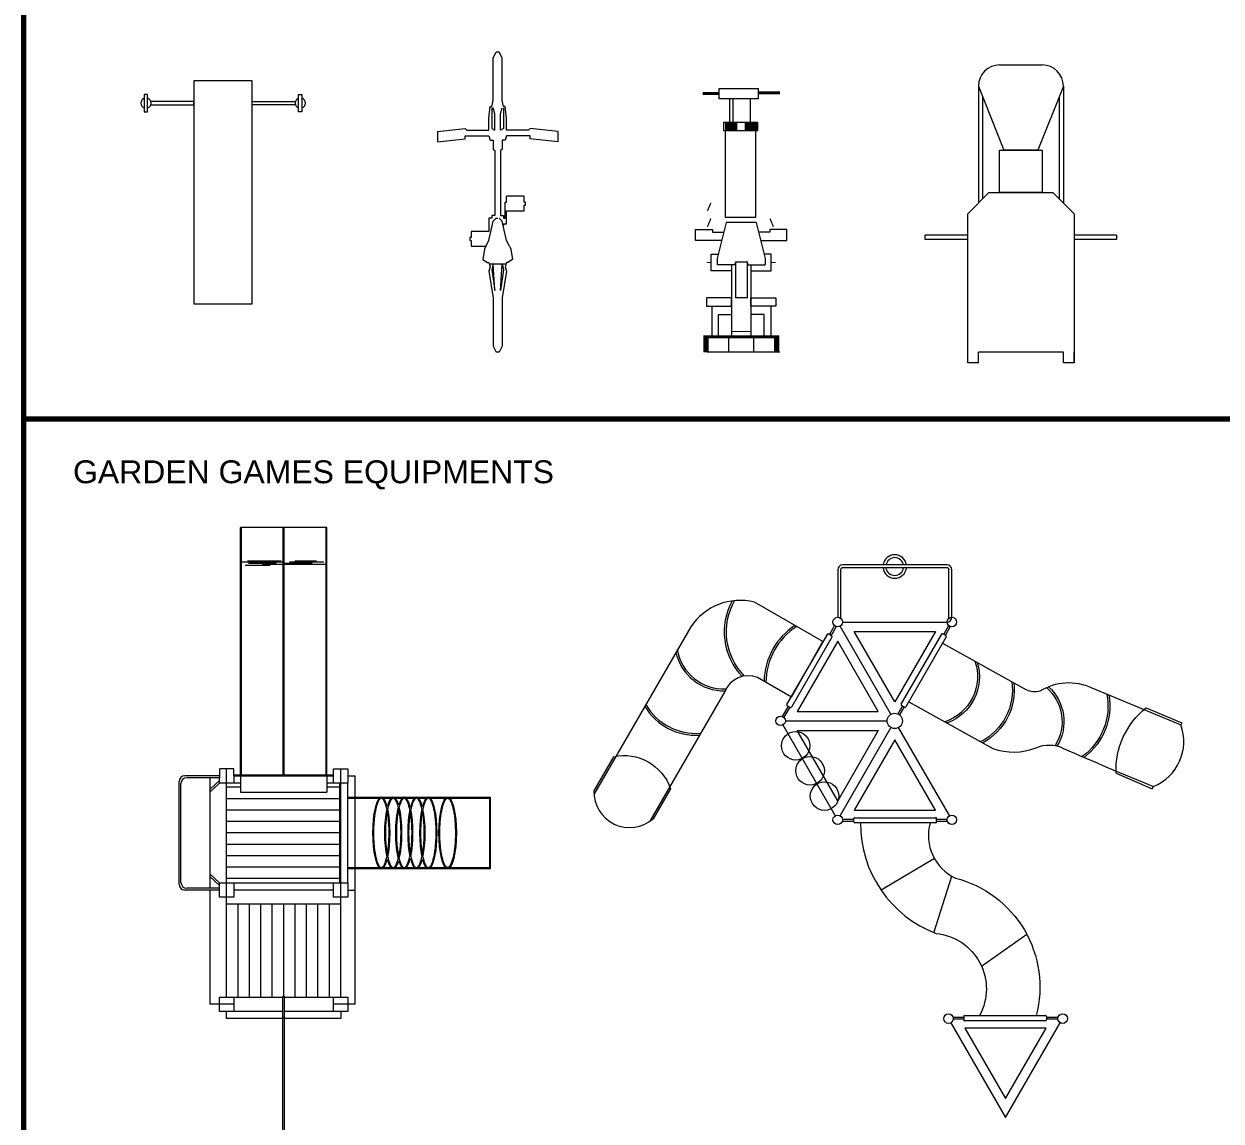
# Model space of a CAD drawing. Header units: inches. Extents: x -77 to 8245, y -546 to 3651.
# Drawn here: x 672 to 1195, y 2174 to 2654 of the extents above; entities that cross this region are included whole.
import ezdxf

# ---------------------------------------------------------------- set-up
doc = ezdxf.new("R2010")
doc.units = ezdxf.units.IN
doc.header["$MEASUREMENT"] = 0
doc.layers.add('I_FUR', color=7, linetype='Continuous', lineweight=9)
doc.styles.add('ARIAL', font='arial.ttf')

# ---------------------------------------------------------------- blocks, each defined once
blk = doc.blocks.new('Gym 1')
for points in [[(0, -97.5), (25.5, -97.5), (25.5, 0), (0, 0)], [(-21.75, -13.5), (-20.25, -13.5), (-20.25, -6), (-21.75, -6)], [(47.25, -13.5), (45.75, -13.5), (45.75, -6), (47.25, -6)]]:
    blk.add_lwpolyline(points, close=True)
for points in [[(-18.88, -10.5), (0, -10.5), (0, -9), (-18.88, -9)], [(44.38, -10.5), (25.5, -10.5), (25.5, -9), (44.38, -9)]]:
    blk.add_lwpolyline(points)
for centre, start, end in [((-21, -9.75), 109.4712, 250.5288), ((-21, -9.75), 289.4712, 70.5288), ((46.5, -9.75), 109.4712, 250.5288), ((46.5, -9.75), 289.4712, 70.5288)]:
    blk.add_arc(centre, 2.25, start, end)
blk = doc.blocks.new('Gym 2')
for p, q in [((-1.93, -2.57), (-0.64, 0)), ((0.64, 0), (-0.64, 0)), ((1.93, -2.57), (0.64, 0)), ((-1.93, -21.23), (-1.93, -2.57)), ((1.93, -21.23), (1.93, -2.57)), ((-3.86, -28.94), (-3.22, -23.8)), ((-3.22, -23.8), (-2.57, -23.8)), ((-2.57, -23.8), (-1.93, -21.23)), ((-2.57, -24.44), (-2.57, -33.45)), ((-1.29, -27.01), (-1.93, -24.44)), ((1.29, -27.01), (1.93, -24.44)), ((2.57, -23.8), (1.93, -21.23)), ((3.22, -23.8), (2.57, -23.8)), ((2.57, -24.44), (2.57, -33.45)), ((3.86, -28.94), (3.22, -23.8)), ((-3.86, -34.09), (-3.86, -28.94)), ((-1.29, -34.09), (-1.29, -27.01)), ((1.29, -34.09), (1.29, -27.01)), ((3.86, -34.09), (3.86, -28.94)), ((-26.37, -34.73), (-14.15, -33.45)), ((-26.37, -34.73), (-26.37, -39.23)), ((-14.15, -33.45), (-13.51, -34.09)), ((-13.51, -34.09), (-3.86, -34.09)), ((-2.57, -33.45), (-1.29, -34.09)), ((2.57, -33.45), (1.29, -34.09)), ((13.51, -34.09), (3.86, -34.09)), ((14.15, -33.45), (13.51, -34.09)), ((26.37, -34.73), (14.15, -33.45)), ((26.37, -34.73), (26.37, -39.23)), ((-26.37, -39.23), (-14.15, -37.95)), ((-14.15, -36.66), (-3.86, -36.66)), ((-14.15, -37.95), (-14.15, -36.66)), ((-3.86, -36.66), (-3.22, -38.59)), ((-3.22, -38.59), (-1.93, -38.59)), ((-1.93, -38.59), (-1.93, -42.45)), ((1.93, -38.59), (1.93, -42.45)), ((3.22, -38.59), (1.93, -38.59)), ((3.86, -36.66), (3.22, -38.59)), ((14.15, -36.66), (3.86, -36.66)), ((14.15, -37.95), (14.15, -36.66)), ((26.37, -39.23), (14.15, -37.95)), ((-1.93, -42.45), (-1.29, -43.09)), ((-1.29, -43.09), (-1.29, -71.39)), ((1.93, -42.45), (1.29, -43.09)), ((1.29, -43.09), (1.29, -71.39)), ((3.22, -72.68), (3.22, -65.61)), ((3.22, -65.61), (3.86, -65.61)), ((11.58, -63.03), (3.86, -63.03)), ((3.86, -65.61), (3.86, -63.03)), ((11.58, -65.61), (11.58, -63.03)), ((12.22, -65.61), (11.58, -65.61)), ((11.58, -69.46), (11.58, -66.89)), ((11.58, -66.89), (12.22, -66.89)), ((12.22, -66.89), (12.22, -65.61)), ((-2.57, -72.68), (-3.86, -72.68)), ((-3.86, -72.68), (-3.86, -78.47)), ((-1.29, -71.39), (-2.57, -71.39)), ((-2.57, -71.39), (-2.57, -72.68)), ((-1.93, -73.97), (-0.64, -72.68)), ((-0.64, -72.68), (0, -72.68)), ((1.93, -73.97), (0.64, -72.68)), ((1.29, -71.39), (2.57, -71.39)), ((2.57, -71.39), (2.57, -72.68)), ((2.57, -72.68), (3.22, -72.68)), ((3.86, -75.25), (3.86, -69.46)), ((3.86, -69.46), (11.58, -69.46)), ((-3.86, -78.47), (-11.58, -78.47)), ((-11.58, -78.47), (-11.58, -81.04)), ((-3.86, -82.33), (-2.57, -76.54)), ((-2.57, -76.54), (-1.93, -73.97)), ((2.57, -76.54), (1.93, -73.97)), ((3.86, -75.25), (2.57, -75.25)), ((2.57, -75.25), (2.57, -75.9)), ((3.86, -82.33), (2.57, -76.54)), ((-11.58, -81.04), (-12.22, -81.04)), ((-12.22, -81.04), (-12.22, -82.33)), ((-12.22, -82.33), (-11.58, -82.33)), ((-11.58, -82.33), (-11.58, -84.9)), ((-5.15, -84.9), (-3.86, -82.33)), ((5.15, -84.9), (3.86, -82.33)), ((-11.58, -84.9), (-5.15, -84.9)), ((-5.79, -86.19), (-6.43, -90.69)), ((-5.15, -84.9), (-5.79, -86.19)), ((5.15, -84.9), (5.79, -86.19)), ((5.79, -86.19), (6.43, -90.69)), ((-6.43, -90.69), (-4.5, -91.98)), ((-4.5, -91.98), (-3.86, -91.98)), ((-3.86, -91.98), (-3.22, -93.91)), ((-3.22, -93.91), (-3.86, -95.84)), ((-3.22, -92.62), (3.22, -92.62)), ((-1.93, -92.62), (-2.57, -95.19)), ((-1.29, -104.2), (-1.93, -92.62)), ((1.29, -104.2), (1.93, -92.62)), ((1.93, -92.62), (2.57, -95.19)), ((3.86, -91.98), (3.22, -93.91)), ((3.22, -93.91), (3.86, -95.84)), ((4.5, -91.98), (3.86, -91.98)), ((6.43, -90.69), (4.5, -91.98)), ((-3.86, -95.84), (-1.93, -107.41)), ((-2.57, -95.19), (-1.29, -104.2)), ((2.57, -95.19), (1.29, -104.2)), ((3.86, -95.84), (1.93, -107.41)), ((-1.93, -107.41), (-1.93, -108.06)), ((-1.93, -108.06), (-1.93, -128.64)), ((1.93, -107.41), (1.93, -108.06)), ((1.93, -108.06), (1.93, -128.64)), ((-1.93, -128.64), (-0.64, -131.21)), ((1.93, -128.64), (0.64, -131.21)), ((0.64, -131.21), (-0.64, -131.21))]:
    blk.add_line(p, q)
blk = doc.blocks.new('Gym 3')
for points in [[(-0.73, -18.56), (-5.14, -18.56), (-5.92, -18.56), (-5.92, -14.64), (-0.73, -14.64)], [(3.06, -18.56), (7.47, -18.56), (8.26, -18.56), (8.26, -14.64), (3.06, -14.64)]]:
    blk.add_hatch(color=256).paths.add_polyline_path(points)
for p, q in [((-4.04, -4.44), (-4.04, -14.64)), ((-2.41, -14.64), (-2.41, -4.44)), ((5.12, -4.44), (5.12, -14.64)), ((-0.73, -18.56), (-0.73, -14.64)), ((3.06, -18.56), (3.06, -14.64)), ((7.47, -18.56), (-5.87, -18.56)), ((-5.87, -18.56), (-5.87, -56.21)), ((7.47, -56.21), (7.47, -18.56)), ((-5.87, -56.21), (7.47, -56.21)), ((-18.78, -61.6), (-11.35, -61.6)), ((-18.78, -66.41), (-18.78, -61.6)), ((-11.35, -61.6), (-11.35, -62.77)), ((-11.35, -62.77), (-6.45, -62.77)), ((-5.4, -58.57), (-9.33, -74.25)), ((7.73, -58.57), (-5.4, -58.57)), ((7.73, -58.57), (11.66, -74.25)), ((13.68, -62.77), (8.78, -62.77)), ((21.11, -61.6), (13.68, -61.6)), ((13.68, -61.6), (13.68, -62.77)), ((21.11, -66.41), (21.11, -61.6)), ((-7.36, -66.41), (-18.78, -66.41)), ((9.7, -66.41), (21.11, -66.41)), ((-11.94, -79.74), (-11.94, -72.42)), ((-11.94, -72.42), (-8.87, -72.42)), ((14.27, -72.42), (11.2, -72.42)), ((14.27, -79.74), (14.27, -72.42)), ((-9.33, -74.25), (-9.33, -77.13)), ((-1.37, -77.13), (-9.33, -77.13)), ((-3.05, -77.13), (-3.05, -107.98)), ((3.7, -77.13), (11.66, -77.13)), ((5.38, -77.13), (5.38, -107.98)), ((11.66, -74.25), (11.66, -77.13)), ((-3.05, -79.74), (-11.94, -79.74)), ((5.38, -79.74), (14.27, -79.74)), ((-11.71, -95.17), (-11.71, -107.98)), ((-8.82, -107.98), (-8.82, -98.75)), ((-8.82, -98.75), (-3.05, -98.75)), ((11.15, -98.75), (5.38, -98.75)), ((11.15, -107.98), (11.15, -98.75)), ((14.04, -95.17), (14.04, -107.98)), ((-4.3, -115.28), (-4.3, -108.56)), ((6.64, -115.28), (6.64, -108.56)), ((18.04, -115.28), (-13.77, -115.28))]:
    blk.add_line(p, q)
for points in [[(8.52, -4.44), (-8.52, -4.44), (-8.52, 0), (8.52, 0)], [(8.26, -18.56), (-6.4, -18.56), (-6.4, -14.64), (8.26, -14.64)], [(3.7, -91.51), (-1.24, -91.51), (-1.24, -75.82), (3.7, -75.82)], [(-13.98, -95.17), (-3.05, -95.17), (-3.05, -91.51), (-13.98, -91.51)], [(16.31, -95.17), (5.38, -95.17), (5.38, -91.51), (16.31, -91.51)]]:
    blk.add_lwpolyline(points, close=True)
for points, const_width in [([(-8.52, -2.22), (-15.71, -2.22)], 1.28), ([(8.52, -1.87), (18.04, -1.87)], 1.28), ([(-11.94, -76.08), (-13.93, -76.08)], 0.532), ([(-1.24, -75.82), (-1.85, -77.13)], 0.425), ([(14.27, -76.08), (16.26, -76.08)], 0.532), ([(-14.79, -107.98), (-14.79, -115.28)], 1.28), ([(-13.77, -107.98), (-13.77, -115.28)], 1.28), ([(-13.77, -108.56), (1.17, -108.56)], 1.28), ([(5.38, -106.2), (-3.05, -106.2)], 0.425), ([(16.11, -108.56), (1.17, -108.56)], 1.28), ([(16.11, -107.98), (16.11, -115.28)], 1.28), ([(17.12, -107.98), (17.12, -115.28)], 1.28)]:
    blk.add_lwpolyline(points, dxfattribs=dict(const_width=const_width))
for points in [[(-5.87, -46.32, 0, 0, 0), (-10.61, -46.32, 0, 0, 0), (-13.62, -53.53, 0.532, 0.532, 0), (-12.11, -49.92, 0.532, 0.532, 0)], [(-5.87, -53.21, 0, 0, 0), (-10.61, -53.21, 0, 0, 0), (-13.62, -60.41, 0.532, 0.532, 0), (-12.11, -56.81, 0.532, 0.532, 0)], [(7.48, -53.22, 0, 0, 0), (12.21, -53.23, 0, 0, 0), (15.21, -60.44, 0.532, 0.532, 0), (13.71, -56.83, 0.532, 0.532, 0)]]:
    blk.add_lwpolyline(points, format="xyseb")
at = {"const_width": 0.425}
blk.add_lwpolyline([(-1.24, -75.82), (-1.24, -91.51), (3.7, -91.51), (3.7, -75.82), (4.32, -77.13), (3.7, -75.82)], close=True, dxfattribs=at)
blk = doc.blocks.new('Gym 4')
for p, q in [((-9.3, 55.81), (9.3, 55.81)), ((-18.6, 46.51), (-18.6, -4.65)), ((-18.6, 46.51), (-18.6, 46.51)), ((-18.6, 46.51), (-7.44, 18.6)), ((18.6, 46.51), (7.44, 18.6)), ((18.6, 46.51), (18.6, -4.65)), ((-16.74, 41.86), (-16.74, -2.79)), ((16.74, 41.86), (16.74, -2.79)), ((-9.3, 0), (-9.3, 18.6)), ((-9.3, 18.6), (9.3, 18.6)), ((9.3, 18.6), (9.3, 0)), ((-23.26, -9.3), (-13.95, 0)), ((-13.95, 0), (13.95, 0)), ((9.3, 0), (-9.3, 0)), ((13.95, 0), (23.26, -9.3)), ((-23.26, -74.42), (-23.26, -9.3)), ((23.26, -9.3), (23.26, -74.42)), ((-23.26, -18.59), (-41.86, -18.59)), ((-23.26, -20.45), (-41.86, -20.45)), ((41.86, -18.59), (23.26, -18.59)), ((41.86, -20.45), (23.26, -20.45)), ((-23.26, -74.42), (-23.26, -69.77)), ((18.6, -69.77), (-18.6, -69.77)), ((-18.6, -74.42), (-18.6, -69.77)), ((18.6, -74.42), (18.6, -69.77)), ((23.26, -74.42), (23.26, -69.77)), ((-18.6, -74.42), (-23.26, -74.42)), ((23.26, -74.42), (18.6, -74.42))]:
    blk.add_line(p, q)
for points in [[(7.44, 18.6), (-7.44, 18.6)], [(-41.86, -20.45), (-41.86, -18.59)], [(41.86, -18.59), (41.86, -20.45)]]:
    blk.add_lwpolyline(points)
for centre, start, end in [((-9.3, 46.51), 90, 180), ((9.3, 46.51), 360, 90)]:
    blk.add_arc(centre, 9.3, start, end)
blk = doc.blocks.new('Game 5')
for p, q in [((-19.34, 176.18), (-19.34, 284.34)), ((18.51, 284.34), (-19.34, 284.34)), ((-18.93, 176.18), (-18.93, 284.34)), ((-0.62, 176.18), (-0.62, 284.34)), ((-0.21, 176.18), (-0.21, 284.34)), ((18.1, 176.18), (18.1, 284.34)), ((18.51, 176.18), (18.51, 284.34)), ((-1.51, 269.2), (-18.73, 269.2)), ((-6.33, 267.74), (-17.23, 267.74)), ((-1.49, 269.71), (-16.3, 269.71)), ((-3.72, 268.6), (-15.8, 268.6)), ((-0.62, 269.2), (-13.32, 269.2)), ((-3.72, 268.6), (-9.73, 268.6)), ((-0.62, 268.17), (-9.73, 268.17)), ((11.99, 268.6), (-0.21, 268.6)), ((18.06, 268.17), (-0.21, 268.17)), ((12.28, 269.2), (2.13, 269.2)), ((17.09, 269.2), (2.41, 269.2)), ((13.95, 269.71), (4.49, 269.71)), ((-25.38, 79.04), (-25.38, 178.88)), ((24.54, 79.04), (24.54, 178.88)), ((-46.18, 128.34), (-46.18, 173.26)), ((-28.5, 175.76), (-43.68, 175.76)), ((-28.5, 174.93), (-42.85, 174.93)), ((-32.66, 174.93), (-32.66, 126.67)), ((-28.5, 173.79), (-32.66, 169.8)), ((-22.26, 176.18), (-19.34, 176.18)), ((-22.26, 175.76), (21.42, 175.76)), ((-19.34, 176.18), (-19.34, 168.69)), ((-18.93, 176.18), (-0.62, 176.18)), ((-0.21, 176.18), (18.1, 176.18)), ((16.21, 175.76), (16.22, 175.76)), ((18.51, 176.18), (18.51, 168.69)), ((18.51, 176.18), (21.42, 176.18)), ((21.22, 175.76), (21.42, 175.76)), ((27.66, 175.76), (30.78, 175.76)), ((30.78, 166.4), (30.78, 175.76)), ((-45.34, 129.17), (-45.34, 172.43)), ((-28.5, 172.64), (-32.66, 168.65)), ((-19.34, 170.77), (-25.38, 170.77)), ((-19.34, 172.64), (-22.26, 172.64)), ((-19.34, 168.69), (18.51, 168.69)), ((24.13, 172.64), (18.51, 172.64)), ((24.13, 170.77), (18.51, 170.77)), ((24.13, 128.96), (24.13, 172.64)), ((27.66, 128.96), (27.66, 172.64)), ((24.13, 165.78), (-25.38, 165.78)), ((27.66, 166.4), (90.06, 166.4)), ((27.66, 165.98), (41.39, 165.98)), ((30.78, 135.62), (30.78, 165.98)), ((43.14, 165.98), (46.59, 165.98)), ((48.35, 165.98), (51.4, 165.98)), ((53.16, 165.98), (56.75, 165.98)), ((58.5, 165.98), (61.96, 165.98)), ((63.72, 165.98), (70.38, 165.98)), ((72.14, 165.98), (89.65, 165.98)), ((89.65, 135.62), (89.65, 165.98)), ((90.06, 135.2), (90.06, 166.4)), ((24.13, 160.78), (-25.38, 160.78)), ((24.13, 155.79), (-25.38, 155.79)), ((24.13, 150.8), (-25.38, 150.8)), ((24.13, 145.81), (-25.38, 145.81)), ((24.13, 140.82), (-25.38, 140.82)), ((-28.5, 128.96), (-32.66, 132.95)), ((-28.5, 127.81), (-32.66, 131.8)), ((24.13, 135.82), (-25.38, 135.82)), ((27.66, 135.62), (41.39, 135.62)), ((27.66, 135.2), (90.06, 135.2)), ((30.78, 75.92), (30.78, 135.2)), ((43.14, 135.62), (46.59, 135.62)), ((48.35, 135.62), (51.4, 135.62)), ((53.16, 135.62), (56.75, 135.62)), ((58.5, 135.62), (61.96, 135.62)), ((63.72, 135.62), (70.38, 135.62)), ((71.26, 135.62), (71.26, 135.62)), ((72.14, 135.62), (89.65, 135.62)), ((-28.5, 125.84), (-43.68, 125.84)), ((-28.5, 126.67), (-42.85, 126.67)), ((-32.66, 125.84), (-32.66, 75.92)), ((24.13, 130.83), (-25.38, 130.83)), ((-22.26, 128.96), (24.13, 128.96)), ((21.42, 125.84), (-22.26, 125.84)), ((27.66, 125.84), (30.78, 125.84)), ((24.54, 119.6), (-25.38, 119.6)), ((-20.38, 79.04), (-20.38, 119.6)), ((-15.39, 79.04), (-15.39, 119.6)), ((-10.4, 79.04), (-10.4, 119.6)), ((-5.41, 79.04), (-5.41, 119.6)), ((-0.42, 79.5), (-0.42, 119.6)), ((4.58, 79.04), (4.58, 119.6)), ((9.57, 79.04), (9.57, 119.6)), ((14.56, 79.04), (14.56, 119.6)), ((19.55, 79.04), (19.55, 119.6)), ((-22.26, 79.04), (-0.83, 79.04)), ((-0.83, -79.04), (-0.83, 79.04)), ((0, -79.04), (0, 79.04)), ((0, 79.04), (21.42, 79.04)), ((-28.5, 75.92), (-32.66, 75.92)), ((-22.26, 75.92), (-28.5, 75.92)), ((30.78, 75.92), (21.42, 75.92)), ((-25.38, 69.68), (-25.38, 72.8)), ((-0.83, 69.68), (-25.38, 69.68)), ((-0.83, 72.8), (-22.26, 72.8)), ((21.42, 72.8), (0, 72.8)), ((24.54, 69.68), (0, 69.68)), ((24.54, 72.8), (24.54, 69.68))]:
    blk.add_line(p, q)
for points in [[(-22.26, 175.76), (-22.26, 178.88), (-28.5, 178.88), (-28.5, 174.72)], [(-22.26, 175.76), (-22.26, 172.64), (-28.5, 172.64), (-28.5, 174.72)]]:
    blk.add_lwpolyline(points)
for points in [[(27.66, 178.88), (27.66, 172.64), (21.42, 172.64), (21.42, 178.88)], [(-22.26, 128.96), (-22.26, 122.72), (-28.5, 122.72), (-28.5, 128.96)], [(27.66, 128.96), (27.66, 122.72), (21.42, 122.72), (21.42, 128.96)], [(-22.26, 79.04), (-22.26, 72.8), (-28.5, 72.8), (-28.5, 79.04)], [(27.66, 79.04), (27.66, 72.8), (21.42, 72.8), (21.42, 79.04)]]:
    blk.add_lwpolyline(points, close=True)
for centre, radius, start, end in [((-43.68, 173.26), 2.5, 90, 180), ((-42.85, 172.43), 2.5, 90, 180), ((-43.68, 128.34), 2.5, 180, 270), ((-42.85, 129.17), 2.5, 180, 270), ((16.24, 117.54), 0.0208, 180, 270), ((-0.42, 79.08), 0.418, 354.7155, 185.2845), ((-0.42, 69.72), 0.418, 354.7155, 185.2845)]:
    blk.add_arc(centre, radius, start, end)
for centre, start_param, end_param in [((42.26, 150.8), 5.535375, 10.172588), ((47.47, 150.8), 5.603172, 7.030995), ((52.28, 150.8), 5.509647, 6.963199), ((57.63, 150.8), 5.533779, 7.056723), ((62.84, 150.8), 2.392186, 7.032592), ((47.47, 150.8), 7.110012, 8.597948), ((42.26, 150.8), 10.251607, 11.739543), ((52.28, 150.8), 7.03782, 8.670147), ((47.47, 150.8), 3.896224, 5.528553), ((57.63, 150.8), 7.137737, 8.570225), ((52.28, 150.8), 10.279329, 11.711819), ((62.84, 150.8), 7.111726, 8.596234), ((57.63, 150.8), 3.970136, 5.454644), ((47.47, 150.8), 8.676968, 10.104792), ((52.28, 150.8), 8.744764, 10.198316), ((57.63, 150.8), 8.65124, 10.174184)]:
    blk.add_ellipse(centre, major_axis=(0, 15.6), ratio=0.245275, start_param=start_param, end_param=end_param)
blk.add_ellipse((71.26, 150.8), major_axis=(0, 15.6), ratio=0.245275)
for points, knots in [([(44.65, 161.36), (44.64, 161.44), (44.62, 161.51), (44.45, 162.23), (44.28, 162.83), (43.96, 163.74), (43.83, 164.08), (43.57, 164.64), (43.45, 164.87), (43.23, 165.22), (43.13, 165.37), (42.94, 165.6), (42.85, 165.7), (42.7, 165.82), (42.64, 165.86), (42.53, 165.92), (42.48, 165.94), (42.38, 165.97), (42.33, 165.98), (42.28, 165.98), (42.27, 165.98), (42.26, 165.98), (42.22, 165.98), (42.17, 165.98), (42.08, 165.95), (42.03, 165.93), (41.92, 165.88), (41.86, 165.84), (41.73, 165.74), (41.67, 165.68), (41.54, 165.54), (41.47, 165.46), (41.29, 165.22), (41.18, 165.05), (40.97, 164.66), (40.86, 164.44), (40.65, 163.94), (40.54, 163.67), (40.28, 162.9), (40.12, 162.37), (39.83, 161.19), (39.7, 160.56), (39.45, 159.2), (39.35, 158.48), (39.16, 156.98), (39.09, 156.2), (38.96, 154.59), (38.92, 153.76), (38.86, 152.1), (38.85, 151.25), (38.86, 149.57), (38.88, 148.73), (38.96, 147.08), (39.01, 146.26), (39.16, 144.68), (39.24, 143.92), (39.45, 142.45), (39.56, 141.76), (39.82, 140.45), (39.96, 139.85), (40.26, 138.74), (40.43, 138.24), (40.72, 137.47), (40.85, 137.17), (41.09, 136.7), (41.2, 136.52), (41.42, 136.19), (41.53, 136.06), (41.71, 135.88), (41.78, 135.82), (41.91, 135.73), (41.97, 135.69), (42.07, 135.65), (42.11, 135.64), (42.19, 135.62), (42.23, 135.62), (42.31, 135.62), (42.35, 135.62), (42.43, 135.64), (42.48, 135.66), (42.57, 135.7), (42.62, 135.73), (42.72, 135.8), (42.77, 135.84), (42.88, 135.94), (42.94, 136), (43.1, 136.18), (43.2, 136.32), (43.4, 136.64), (43.5, 136.82), (43.7, 137.22), (43.79, 137.44), (44.08, 138.16), (44.26, 138.7), (44.5, 139.6), (44.58, 139.91), (44.65, 140.24)], [5.464495, 5.464495, 5.464495, 5.464495, 5.483389, 5.483389, 5.662195, 5.662195, 5.793109, 5.793109, 5.901919, 5.901919, 5.992782, 5.992782, 6.083645, 6.083645, 6.146287, 6.146287, 6.208929, 6.208929, 6.271571, 6.271571, 6.283185, 6.283185, 6.283185, 6.346826, 6.346826, 6.410467, 6.410467, 6.474107, 6.474107, 6.537748, 6.537748, 6.601389, 6.601389, 6.701264, 6.701264, 6.80114, 6.80114, 6.901016, 6.901016, 7.064027, 7.064027, 7.227037, 7.227037, 7.390048, 7.390048, 7.553058, 7.553058, 7.716069, 7.716069, 7.879079, 7.879079, 8.04209, 8.04209, 8.2051, 8.2051, 8.368111, 8.368111, 8.531121, 8.531121, 8.694132, 8.694132, 8.857142, 8.857142, 8.978396, 8.978396, 9.07977, 9.07977, 9.181145, 9.181145, 9.249644, 9.249644, 9.318144, 9.318144, 9.37308, 9.37308, 9.428017, 9.428017, 9.482954, 9.482954, 9.537891, 9.537891, 9.592828, 9.592828, 9.647765, 9.647765, 9.702701, 9.702701, 9.794638, 9.794638, 9.886574, 9.886574, 9.978511, 9.978511, 10.157317, 10.157317, 10.24347, 10.24347, 10.24347, 10.24347]), ([(49.66, 162.16), (49.55, 162.59), (49.43, 162.99), (49.17, 163.74), (49.03, 164.08), (48.77, 164.64), (48.66, 164.87), (48.44, 165.22), (48.34, 165.37), (48.15, 165.6), (48.05, 165.7), (47.9, 165.82), (47.84, 165.86), (47.73, 165.92), (47.68, 165.94), (47.58, 165.97), (47.54, 165.98), (47.48, 165.98), (47.48, 165.98), (47.47, 165.98), (47.42, 165.98), (47.38, 165.98), (47.28, 165.95), (47.23, 165.93), (47.12, 165.88), (47.06, 165.84), (46.94, 165.74), (46.87, 165.68), (46.74, 165.54), (46.67, 165.46), (46.5, 165.22), (46.39, 165.05), (46.17, 164.66), (46.06, 164.44), (45.85, 163.94), (45.75, 163.67), (45.48, 162.9), (45.32, 162.37), (45.15, 161.64), (45.11, 161.51), (45.08, 161.36)], [5.538619, 5.538619, 5.538619, 5.538619, 5.662195, 5.662195, 5.793109, 5.793109, 5.901919, 5.901919, 5.992782, 5.992782, 6.083645, 6.083645, 6.146287, 6.146287, 6.208929, 6.208929, 6.271571, 6.271571, 6.283185, 6.283185, 6.283185, 6.346826, 6.346826, 6.410467, 6.410467, 6.474107, 6.474107, 6.537748, 6.537748, 6.601389, 6.601389, 6.701264, 6.701264, 6.80114, 6.80114, 6.901016, 6.901016, 7.064027, 7.064027, 7.101876, 7.101876, 7.101876, 7.101876]), ([(54.74, 161.04), (54.7, 161.22), (54.66, 161.4), (54.46, 162.23), (54.29, 162.83), (53.98, 163.74), (53.84, 164.08), (53.59, 164.64), (53.47, 164.87), (53.25, 165.22), (53.15, 165.37), (52.96, 165.6), (52.86, 165.7), (52.71, 165.82), (52.65, 165.86), (52.54, 165.92), (52.49, 165.94), (52.39, 165.97), (52.35, 165.98), (52.3, 165.98), (52.29, 165.98), (52.28, 165.98), (52.23, 165.98), (52.19, 165.98), (52.09, 165.95), (52.04, 165.93), (51.93, 165.88), (51.87, 165.84), (51.75, 165.74), (51.69, 165.68), (51.55, 165.54), (51.49, 165.46), (51.31, 165.22), (51.2, 165.05), (50.98, 164.66), (50.87, 164.44), (50.66, 163.94), (50.56, 163.67), (50.33, 163.01), (50.21, 162.6), (50.09, 162.16)], [5.436149, 5.436149, 5.436149, 5.436149, 5.483389, 5.483389, 5.662195, 5.662195, 5.793109, 5.793109, 5.901919, 5.901919, 5.992782, 5.992782, 6.083645, 6.083645, 6.146287, 6.146287, 6.208929, 6.208929, 6.271571, 6.271571, 6.283185, 6.283185, 6.283185, 6.346826, 6.346826, 6.410467, 6.410467, 6.474107, 6.474107, 6.537748, 6.537748, 6.601389, 6.601389, 6.701264, 6.701264, 6.80114, 6.80114, 6.901016, 6.901016, 7.02775, 7.02775, 7.02775, 7.02775]), ([(60.02, 161.34), (60, 161.42), (59.98, 161.5), (59.81, 162.23), (59.64, 162.83), (59.33, 163.74), (59.19, 164.08), (58.93, 164.64), (58.81, 164.87), (58.6, 165.22), (58.5, 165.37), (58.3, 165.6), (58.21, 165.7), (58.06, 165.82), (58, 165.86), (57.89, 165.92), (57.84, 165.94), (57.74, 165.97), (57.7, 165.98), (57.64, 165.98), (57.64, 165.98), (57.63, 165.98), (57.58, 165.98), (57.54, 165.98), (57.44, 165.95), (57.39, 165.93), (57.28, 165.88), (57.22, 165.84), (57.1, 165.74), (57.03, 165.68), (56.9, 165.54), (56.83, 165.46), (56.66, 165.22), (56.55, 165.05), (56.33, 164.66), (56.22, 164.44), (56.01, 163.94), (55.9, 163.67), (55.64, 162.9), (55.48, 162.37), (55.28, 161.54), (55.22, 161.3), (55.17, 161.04)], [5.462741, 5.462741, 5.462741, 5.462741, 5.483389, 5.483389, 5.662195, 5.662195, 5.793109, 5.793109, 5.901919, 5.901919, 5.992782, 5.992782, 6.083645, 6.083645, 6.146287, 6.146287, 6.208929, 6.208929, 6.271571, 6.271571, 6.283185, 6.283185, 6.283185, 6.346826, 6.346826, 6.410467, 6.410467, 6.474107, 6.474107, 6.537748, 6.537748, 6.601389, 6.601389, 6.701264, 6.701264, 6.80114, 6.80114, 6.901016, 6.901016, 7.064027, 7.064027, 7.130222, 7.130222, 7.130222, 7.130222]), ([(60.45, 140.26), (60.52, 139.92), (60.6, 139.6), (60.84, 138.74), (61, 138.24), (61.3, 137.47), (61.43, 137.17), (61.67, 136.7), (61.78, 136.52), (62, 136.19), (62.11, 136.06), (62.28, 135.88), (62.35, 135.82), (62.48, 135.73), (62.54, 135.69), (62.64, 135.65), (62.69, 135.64), (62.77, 135.62), (62.81, 135.62), (62.89, 135.62), (62.92, 135.62), (63.01, 135.64), (63.05, 135.66), (63.14, 135.7), (63.19, 135.73), (63.29, 135.8), (63.35, 135.84), (63.46, 135.94), (63.52, 136), (63.67, 136.18), (63.77, 136.32), (63.97, 136.64), (64.07, 136.82), (64.27, 137.22), (64.37, 137.44), (64.65, 138.16), (64.83, 138.7), (65.16, 139.92), (65.32, 140.59), (65.59, 142.05), (65.72, 142.82), (65.92, 144.46), (66.01, 145.31), (66.15, 147.08), (66.19, 147.98), (66.25, 149.81), (66.26, 150.74), (66.23, 152.59), (66.2, 153.5), (66.09, 155.3), (66.02, 156.18), (65.84, 157.87), (65.73, 158.68), (65.48, 160.2), (65.34, 160.92), (65.02, 162.23), (64.85, 162.83), (64.54, 163.74), (64.4, 164.08), (64.15, 164.64), (64.03, 164.87), (63.81, 165.22), (63.71, 165.37), (63.52, 165.6), (63.42, 165.7), (63.27, 165.82), (63.21, 165.86), (63.1, 165.92), (63.05, 165.94), (62.95, 165.97), (62.91, 165.98), (62.86, 165.98), (62.85, 165.98), (62.84, 165.98), (62.79, 165.98), (62.75, 165.98), (62.65, 165.95), (62.6, 165.93), (62.49, 165.88), (62.43, 165.84), (62.31, 165.74), (62.25, 165.68), (62.11, 165.54), (62.04, 165.46), (61.87, 165.22), (61.76, 165.05), (61.54, 164.66), (61.43, 164.44), (61.22, 163.94), (61.12, 163.67), (60.85, 162.9), (60.7, 162.37), (60.52, 161.64), (60.48, 161.49), (60.45, 161.34)], [2.321147, 2.321147, 2.321147, 2.321147, 2.410947, 2.410947, 2.573957, 2.573957, 2.69521, 2.69521, 2.796585, 2.796585, 2.89796, 2.89796, 2.966459, 2.966459, 3.034958, 3.034958, 3.089895, 3.089895, 3.144832, 3.144832, 3.199769, 3.199769, 3.254706, 3.254706, 3.309643, 3.309643, 3.364579, 3.364579, 3.419516, 3.419516, 3.511453, 3.511453, 3.603389, 3.603389, 3.695326, 3.695326, 3.874132, 3.874132, 4.052938, 4.052938, 4.231745, 4.231745, 4.410551, 4.410551, 4.589357, 4.589357, 4.768164, 4.768164, 4.94697, 4.94697, 5.125776, 5.125776, 5.304582, 5.304582, 5.483389, 5.483389, 5.662195, 5.662195, 5.793109, 5.793109, 5.901919, 5.901919, 5.992782, 5.992782, 6.083645, 6.083645, 6.146287, 6.146287, 6.208929, 6.208929, 6.271571, 6.271571, 6.283185, 6.283185, 6.283185, 6.346826, 6.346826, 6.410467, 6.410467, 6.474107, 6.474107, 6.537748, 6.537748, 6.601389, 6.601389, 6.701264, 6.701264, 6.80114, 6.80114, 6.901016, 6.901016, 7.064027, 7.064027, 7.10363, 7.10363, 7.10363, 7.10363]), ([(71.26, 165.98), (71.22, 165.98), (71.17, 165.98), (71.07, 165.95), (71.02, 165.93), (70.91, 165.88), (70.85, 165.84), (70.73, 165.74), (70.67, 165.68), (70.53, 165.54), (70.47, 165.46), (70.29, 165.22), (70.18, 165.05), (69.96, 164.66), (69.85, 164.44), (69.64, 163.94), (69.54, 163.67), (69.27, 162.9), (69.12, 162.37), (68.83, 161.19), (68.69, 160.56), (68.45, 159.2), (68.34, 158.48), (68.16, 156.98), (68.08, 156.2), (67.96, 154.59), (67.91, 153.76), (67.86, 152.1), (67.85, 151.25), (67.86, 149.57), (67.88, 148.73), (67.96, 147.08), (68.01, 146.26), (68.15, 144.68), (68.24, 143.92), (68.44, 142.45), (68.56, 141.76), (68.82, 140.45), (68.96, 139.85), (69.26, 138.74), (69.42, 138.24), (69.72, 137.47), (69.85, 137.17), (70.09, 136.7), (70.2, 136.52), (70.42, 136.19), (70.53, 136.06), (70.7, 135.88), (70.77, 135.82), (70.9, 135.73), (70.96, 135.69), (71.07, 135.65), (71.11, 135.64), (71.19, 135.62), (71.23, 135.62), (71.31, 135.62), (71.35, 135.62), (71.43, 135.64), (71.47, 135.66), (71.56, 135.7), (71.61, 135.73), (71.72, 135.8), (71.77, 135.84), (71.88, 135.94), (71.94, 136), (72.09, 136.18), (72.19, 136.32), (72.39, 136.64), (72.49, 136.82), (72.69, 137.22), (72.79, 137.44), (73.07, 138.16), (73.25, 138.7), (73.58, 139.92), (73.74, 140.59), (74.01, 142.05), (74.14, 142.82), (74.35, 144.46), (74.43, 145.31), (74.57, 147.08), (74.61, 147.98), (74.67, 149.81), (74.68, 150.74), (74.65, 152.59), (74.62, 153.5), (74.51, 155.3), (74.44, 156.18), (74.26, 157.87), (74.15, 158.68), (73.9, 160.2), (73.76, 160.92), (73.44, 162.23), (73.27, 162.83), (72.96, 163.74), (72.82, 164.08), (72.57, 164.64), (72.45, 164.87), (72.23, 165.22), (72.13, 165.37), (71.94, 165.6), (71.84, 165.7), (71.69, 165.82), (71.63, 165.86), (71.52, 165.92), (71.47, 165.94), (71.38, 165.97), (71.33, 165.98), (71.28, 165.98), (71.27, 165.98), (71.26, 165.98)], [0, 0, 0, 0, 0.063641, 0.063641, 0.127281, 0.127281, 0.190922, 0.190922, 0.254563, 0.254563, 0.318203, 0.318203, 0.418079, 0.418079, 0.517955, 0.517955, 0.617831, 0.617831, 0.780842, 0.780842, 0.943852, 0.943852, 1.106863, 1.106863, 1.269873, 1.269873, 1.432884, 1.432884, 1.595894, 1.595894, 1.758905, 1.758905, 1.921915, 1.921915, 2.084926, 2.084926, 2.247936, 2.247936, 2.410947, 2.410947, 2.573957, 2.573957, 2.69521, 2.69521, 2.796585, 2.796585, 2.89796, 2.89796, 2.966459, 2.966459, 3.034958, 3.034958, 3.089895, 3.089895, 3.144832, 3.144832, 3.199769, 3.199769, 3.254706, 3.254706, 3.309643, 3.309643, 3.364579, 3.364579, 3.419516, 3.419516, 3.511453, 3.511453, 3.603389, 3.603389, 3.695326, 3.695326, 3.874132, 3.874132, 4.052938, 4.052938, 4.231745, 4.231745, 4.410551, 4.410551, 4.589357, 4.589357, 4.768164, 4.768164, 4.94697, 4.94697, 5.125776, 5.125776, 5.304582, 5.304582, 5.483389, 5.483389, 5.662195, 5.662195, 5.793109, 5.793109, 5.901919, 5.901919, 5.992782, 5.992782, 6.083645, 6.083645, 6.146287, 6.146287, 6.208929, 6.208929, 6.271571, 6.271571, 6.283185, 6.283185, 6.283185, 6.283185]), ([(44.87, 160.35), (44.84, 160.2), (44.81, 160.04), (44.66, 159.2), (44.55, 158.48), (44.37, 156.98), (44.29, 156.2), (44.17, 154.59), (44.12, 153.76), (44.07, 152.1), (44.05, 151.25), (44.06, 149.57), (44.09, 148.73), (44.16, 147.08), (44.22, 146.26), (44.36, 144.68), (44.45, 143.92), (44.64, 142.51), (44.75, 141.86), (44.87, 141.25)], [7.188793, 7.188793, 7.188793, 7.188793, 7.227037, 7.227037, 7.390048, 7.390048, 7.553058, 7.553058, 7.716069, 7.716069, 7.879079, 7.879079, 8.04209, 8.04209, 8.2051, 8.2051, 8.368111, 8.368111, 8.519174, 8.519174, 8.519174, 8.519174]), ([(44.87, 141.25), (44.87, 141.27), (44.88, 141.3), (45.02, 142.05), (45.14, 142.82), (45.35, 144.46), (45.44, 145.31), (45.57, 147.08), (45.62, 147.98), (45.67, 149.81), (45.68, 150.74), (45.66, 152.59), (45.62, 153.5), (45.52, 155.3), (45.45, 156.18), (45.26, 157.87), (45.15, 158.68), (44.98, 159.75), (44.92, 160.05), (44.87, 160.35)], [10.330382, 10.330382, 10.330382, 10.330382, 10.336124, 10.336124, 10.51493, 10.51493, 10.693736, 10.693736, 10.872543, 10.872543, 11.051349, 11.051349, 11.230155, 11.230155, 11.408961, 11.408961, 11.587768, 11.587768, 11.660764, 11.660764, 11.660764, 11.660764]), ([(49.87, 161.29), (49.77, 160.84), (49.68, 160.37), (49.47, 159.2), (49.36, 158.48), (49.18, 156.98), (49.1, 156.2), (48.98, 154.59), (48.93, 153.76), (48.88, 152.1), (48.87, 151.25), (48.88, 149.57), (48.9, 148.73), (48.98, 147.08), (49.03, 146.26), (49.17, 144.68), (49.26, 143.92), (49.46, 142.45), (49.58, 141.76), (49.76, 140.83), (49.82, 140.57), (49.87, 140.31)], [7.108621, 7.108621, 7.108621, 7.108621, 7.227037, 7.227037, 7.390048, 7.390048, 7.553058, 7.553058, 7.716069, 7.716069, 7.879079, 7.879079, 8.04209, 8.04209, 8.2051, 8.2051, 8.368111, 8.368111, 8.531121, 8.531121, 8.599339, 8.599339, 8.599339, 8.599339]), ([(49.87, 140.31), (49.95, 140.63), (50.02, 140.97), (50.22, 142.05), (50.34, 142.82), (50.55, 144.46), (50.64, 145.31), (50.77, 147.08), (50.82, 147.98), (50.88, 149.81), (50.89, 150.74), (50.86, 152.59), (50.83, 153.5), (50.72, 155.3), (50.65, 156.18), (50.47, 157.87), (50.36, 158.68), (50.12, 160.09), (50, 160.71), (49.87, 161.29)], [3.967031, 3.967031, 3.967031, 3.967031, 4.052938, 4.052938, 4.231745, 4.231745, 4.410551, 4.410551, 4.589357, 4.589357, 4.768164, 4.768164, 4.94697, 4.94697, 5.125776, 5.125776, 5.304582, 5.304582, 5.45775, 5.45775, 5.45775, 5.45775]), ([(54.95, 159.97), (54.95, 159.94), (54.94, 159.91), (54.82, 159.2), (54.71, 158.48), (54.53, 156.98), (54.45, 156.2), (54.33, 154.59), (54.28, 153.76), (54.22, 152.1), (54.21, 151.25), (54.22, 149.57), (54.24, 148.73), (54.32, 147.08), (54.38, 146.26), (54.52, 144.68), (54.61, 143.92), (54.78, 142.65), (54.86, 142.13), (54.95, 141.63)], [7.219987, 7.219987, 7.219987, 7.219987, 7.227037, 7.227037, 7.390048, 7.390048, 7.553058, 7.553058, 7.716069, 7.716069, 7.879079, 7.879079, 8.04209, 8.04209, 8.2051, 8.2051, 8.368111, 8.368111, 8.487977, 8.487977, 8.487977, 8.487977]), ([(54.95, 141.63), (55.07, 142.27), (55.17, 142.94), (55.36, 144.46), (55.45, 145.31), (55.59, 147.08), (55.63, 147.98), (55.69, 149.81), (55.7, 150.74), (55.67, 152.59), (55.64, 153.5), (55.53, 155.3), (55.46, 156.18), (55.28, 157.87), (55.17, 158.68), (55.02, 159.62), (54.98, 159.79), (54.95, 159.97)], [10.361579, 10.361579, 10.361579, 10.361579, 10.51493, 10.51493, 10.693736, 10.693736, 10.872543, 10.872543, 11.051349, 11.051349, 11.230155, 11.230155, 11.408961, 11.408961, 11.587768, 11.587768, 11.62957, 11.62957, 11.62957, 11.62957]), ([(60.23, 160.33), (60.21, 160.18), (60.18, 160.03), (60.03, 159.2), (59.92, 158.48), (59.74, 156.98), (59.66, 156.2), (59.54, 154.59), (59.49, 153.76), (59.44, 152.1), (59.43, 151.25), (59.44, 149.57), (59.46, 148.73), (59.54, 147.08), (59.59, 146.26), (59.73, 144.68), (59.82, 143.92), (60.01, 142.52), (60.12, 141.88), (60.23, 141.27)], [7.190715, 7.190715, 7.190715, 7.190715, 7.227037, 7.227037, 7.390048, 7.390048, 7.553058, 7.553058, 7.716069, 7.716069, 7.879079, 7.879079, 8.04209, 8.04209, 8.2051, 8.2051, 8.368111, 8.368111, 8.517253, 8.517253, 8.517253, 8.517253]), ([(60.23, 141.27), (60.24, 141.29), (60.24, 141.3), (60.38, 142.05), (60.5, 142.82), (60.71, 144.46), (60.8, 145.31), (60.93, 147.08), (60.98, 147.98), (61.04, 149.81), (61.04, 150.74), (61.02, 152.59), (60.99, 153.5), (60.88, 155.3), (60.81, 156.18), (60.63, 157.87), (60.52, 158.68), (60.34, 159.74), (60.29, 160.04), (60.23, 160.33)], [4.049118, 4.049118, 4.049118, 4.049118, 4.052938, 4.052938, 4.231745, 4.231745, 4.410551, 4.410551, 4.589357, 4.589357, 4.768164, 4.768164, 4.94697, 4.94697, 5.125776, 5.125776, 5.304582, 5.304582, 5.375657, 5.375657, 5.375657, 5.375657]), ([(45.08, 140.24), (45.16, 139.91), (45.23, 139.59), (45.47, 138.74), (45.63, 138.24), (45.93, 137.47), (46.06, 137.17), (46.3, 136.7), (46.41, 136.52), (46.63, 136.19), (46.74, 136.06), (46.91, 135.88), (46.98, 135.82), (47.11, 135.73), (47.17, 135.69), (47.27, 135.65), (47.32, 135.64), (47.4, 135.62), (47.44, 135.62), (47.51, 135.62), (47.55, 135.62), (47.64, 135.64), (47.68, 135.66), (47.77, 135.7), (47.82, 135.73), (47.92, 135.8), (47.98, 135.84), (48.09, 135.94), (48.14, 136), (48.3, 136.18), (48.4, 136.32), (48.6, 136.64), (48.7, 136.82), (48.9, 137.22), (49, 137.44), (49.28, 138.16), (49.46, 138.7), (49.64, 139.35), (49.65, 139.39), (49.66, 139.44)], [8.606087, 8.606087, 8.606087, 8.606087, 8.694132, 8.694132, 8.857142, 8.857142, 8.978396, 8.978396, 9.07977, 9.07977, 9.181145, 9.181145, 9.249644, 9.249644, 9.318144, 9.318144, 9.37308, 9.37308, 9.428017, 9.428017, 9.482954, 9.482954, 9.537891, 9.537891, 9.592828, 9.592828, 9.647765, 9.647765, 9.702701, 9.702701, 9.794638, 9.794638, 9.886574, 9.886574, 9.978511, 9.978511, 10.157317, 10.157317, 10.169342, 10.169342, 10.169342, 10.169342]), ([(50.09, 139.44), (50.1, 139.39), (50.11, 139.34), (50.28, 138.74), (50.44, 138.24), (50.74, 137.47), (50.87, 137.17), (51.11, 136.7), (51.22, 136.52), (51.44, 136.19), (51.55, 136.06), (51.72, 135.88), (51.79, 135.82), (51.92, 135.73), (51.98, 135.69), (52.08, 135.65), (52.13, 135.64), (52.21, 135.62), (52.25, 135.62), (52.33, 135.62), (52.37, 135.62), (52.45, 135.64), (52.49, 135.66), (52.58, 135.7), (52.63, 135.73), (52.73, 135.8), (52.79, 135.84), (52.9, 135.94), (52.96, 136), (53.11, 136.18), (53.21, 136.32), (53.41, 136.64), (53.51, 136.82), (53.71, 137.22), (53.81, 137.44), (54.09, 138.16), (54.27, 138.7), (54.54, 139.7), (54.65, 140.12), (54.74, 140.56)], [8.680214, 8.680214, 8.680214, 8.680214, 8.694132, 8.694132, 8.857142, 8.857142, 8.978396, 8.978396, 9.07977, 9.07977, 9.181145, 9.181145, 9.249644, 9.249644, 9.318144, 9.318144, 9.37308, 9.37308, 9.428017, 9.428017, 9.482954, 9.482954, 9.537891, 9.537891, 9.592828, 9.592828, 9.647765, 9.647765, 9.702701, 9.702701, 9.794638, 9.794638, 9.886574, 9.886574, 9.978511, 9.978511, 10.157317, 10.157317, 10.271815, 10.271815, 10.271815, 10.271815]), ([(55.17, 140.56), (55.26, 140.11), (55.37, 139.69), (55.63, 138.74), (55.79, 138.24), (56.08, 137.47), (56.21, 137.17), (56.46, 136.7), (56.57, 136.52), (56.79, 136.19), (56.9, 136.06), (57.07, 135.88), (57.14, 135.82), (57.27, 135.73), (57.33, 135.69), (57.43, 135.65), (57.47, 135.64), (57.56, 135.62), (57.59, 135.62), (57.67, 135.62), (57.71, 135.62), (57.79, 135.64), (57.84, 135.66), (57.93, 135.7), (57.98, 135.73), (58.08, 135.8), (58.14, 135.84), (58.25, 135.94), (58.3, 136), (58.46, 136.18), (58.56, 136.32), (58.76, 136.64), (58.86, 136.82), (59.06, 137.22), (59.16, 137.44), (59.44, 138.16), (59.62, 138.7), (59.87, 139.61), (59.94, 139.93), (60.02, 140.26)], [8.577741, 8.577741, 8.577741, 8.577741, 8.694132, 8.694132, 8.857142, 8.857142, 8.978396, 8.978396, 9.07977, 9.07977, 9.181145, 9.181145, 9.249644, 9.249644, 9.318144, 9.318144, 9.37308, 9.37308, 9.428017, 9.428017, 9.482954, 9.482954, 9.537891, 9.537891, 9.592828, 9.592828, 9.647765, 9.647765, 9.702701, 9.702701, 9.794638, 9.794638, 9.886574, 9.886574, 9.978511, 9.978511, 10.157317, 10.157317, 10.245225, 10.245225, 10.245225, 10.245225])]:
    blk.add_open_spline(points, degree=3, knots=knots)
blk = doc.blocks.new('Game 6')
for p, q in [((22.88, 68.19), (-22.88, 68.19)), ((-24.96, 66.11), (-24.96, 45.31)), ((-23.71, 66.11), (-23.71, 44.9)), ((22.88, 66.94), (-22.88, 66.94)), ((23.71, 44.9), (23.71, 66.11)), ((24.96, 45.31), (24.96, 66.11)), ((-22.88, 43.23), (22.88, 43.23)), ((-47.14, 7.22), (-29.48, 37.82)), ((-27.48, 36.66), (-45.14, 6.07)), ((-27.63, 37.23), (-28.91, 37.97)), ((2.84, 7.33), (20.51, 37.92)), ((22.5, 36.77), (4.84, 6.18)), ((22.35, 37.34), (21.07, 38.08)), ((-45.13, 10.38), (-31.49, 34.66)), ((-45.71, 5.92), (-46.99, 6.66)), ((4.27, 6.03), (3, 6.76)), ((109.95, 5.74), (125.46, -0.84)), ((125.46, -0.84), (125.06, -1.72)), ((-98.12, -29.64), (-105.71, -42.8)), ((-17.85, -44.2), (-17.85, -42.72)), ((-17.43, -42.31), (17.89, -42.31)), ((17.89, -44.61), (-17.43, -44.61)), ((18.31, -44.2), (18.31, -42.72)), ((17.33, -60.16), (-6.01, -73.95)), ((17.12, -92.6), (25, -67.9)), ((37.91, -107.17), (57.68, -93.24)), ((30.14, -129.22), (30.14, -130.69)), ((30.56, -128.8), (65.88, -128.8)), ((66.3, -129.22), (66.3, -130.69)), ((65.88, -131.11), (30.56, -131.11))]:
    blk.add_line(p, q)
for points in [[(-31.49, 34.66), (-61.39, 51.92, 0.316658), (-89.25, 41.11), (-131.54, -32.13)], [(-71.06, 52.46, 0.32861), (-66.78, 19.41)], [(-70.04, 52.58, 0.340196), (-65.8, 19.6, 0.317296)], [(-43.68, 41.7, 0.248406), (-57.16, 17.32, 0.241488)], [(-42.87, 41.23, 0.256542), (-56.33, 16.85, 0.241488)], [(20.92, 34.03), (57.25, 13.76, 0.162177), (63.58, 13.08, -0.258962), (86.19, 14.44), (125.06, -1.72)], [(-95.75, 30.12, 0.358011), (-74.23, 13.13)], [(-95.11, 31.19, 0.377081), (-73.77, 13.97)], [(34.97, 26.19, -0.423175), (21.86, -0.35, -0.423175)], [(36.04, 25.59, -0.400098), (22.84, -0.9, -0.400098)], [(-45.13, 10.38), (-59.99, 18.96, 0.413324), (-74.36, 12.82), (-107.08, -43.85)], [(51.17, 17.21, -0.319046), (37.67, -9.06, -0.319046)], [(52.08, 16.65, -0.306701), (38.49, -9.57, -0.306701)], [(66.36, 14.59, -0.371759), (70.07, -10.79, -0.371759)], [(67.2, 14.96, -0.362103), (70.93, -10.98, -0.362103)], [(92.74, 11.72, -0.290879), (81.93, -15.59, -0.290879)], [(93.65, 11.34, -0.280933), (82.81, -15.97, -0.280933)], [(-109.35, 6.3, 0.276838), (-85.37, -6.24)], [(-108.87, 7.13, 0.284962), (-85.1, -5.39)], [(6.11, 8.38), (42.91, -12.02, 0.184141), (61.77, -11.77, -0.224529), (73.72, -12.02, 0.007428), (113.16, -28.63)], [(96.79, -22.92, -0.239287), (109.95, 5.74, -0.445629)], [(113.16, -28.63, 0.40603), (125.06, -1.72, -4.139258)], [(-122.99, -15.67, -0.384433), (-98.12, -29.64)], [(-131.57, -30.53, 0.65421), (-105.71, -42.8)], [(-15.06, -44.61, 0.310895), (18.07, -92.98, -0.538862), (37.08, -128.8)], [(15.41, -44.62, 0.364252), (26.52, -68.7, -0.415178), (61.85, -128.8)]]:
    blk.add_lwpolyline(points, format="xyb")
for points in [[(-22.88, 43.23), (22.88, 43.23)], [(-26.3, 41.75), (-28.59, 37.78)], [(-25.52, 41.43), (-27.87, 37.37)], [(-1.68, 2.91), (-23.92, 41.43)], [(-1.68, 2.91), (-23.92, 41.43)], [(23.56, 41.64), (21.4, 37.89)], [(24.28, 41.22), (22.12, 37.47)], [(-46.67, 6.47), (-49.26, 1.97)], [(-45.94, 6.05), (-48.52, 1.59)], [(3.32, 6.58), (1.32, 3.12)], [(4.04, 6.16), (2.04, 2.7)], [(-47.84, 0), (-3.36, 0)], [(-47.84, 0), (-3.36, 0)], [(-26, -41.43), (-48.88, -1.8)], [(-1.68, -2.91), (-23.92, -41.43)], [(-1.68, -2.91), (-23.92, -41.43)], [(23.92, -41.43), (1.68, -2.91)], [(-122.99, -15.67), (-131.57, -30.53)], [(96.79, -22.92), (112.61, -29.66), (113.16, -28.63)], [(-17.85, -43.93), (-23, -43.93)], [(-17.85, -43.09), (-22.88, -43.09)], [(22.88, -43.09), (18.31, -43.09)], [(23, -43.93), (18.31, -43.93)], [(25.45, -129.49), (30.14, -129.49)], [(25.57, -130.32), (30.14, -130.32)], [(66.3, -129.49), (71.45, -129.49)], [(66.3, -130.32), (71.34, -130.32)], [(24.53, -131.98), (48.45, -173.41)], [(48.45, -173.41), (72.37, -131.98)]]:
    blk.add_lwpolyline(points)
for points in [[(-17.75, 39.07), (17.75, 39.07), (0, 8.32)], [(-24.96, 34.91), (-42.71, 4.16), (-7.21, 4.16)], [(-24.96, -34.91), (-42.71, -4.16), (-7.21, -4.16)], [(-17.75, -39.07), (17.75, -39.07), (0, -8.32)], [(66.21, -134.34), (30.7, -134.34), (48.45, -165.09)]]:
    blk.add_lwpolyline(points, close=True)
for centre, radius in [((-24.96, 43.23), 2.08), ((24.96, 43.23), 2.08), ((-49.92, 0), 2.08), ((0, 0), 3.36), ((-43.35, -10.87), 6.24), ((-37.04, -21.8), 6.24), ((-30.73, -32.87), 6.24), ((-24.96, -43.23), 2.08), ((24.96, -43.23), 2.08), ((23.49, -130.18), 2.08), ((73.41, -130.18), 2.08)]:
    blk.add_circle(centre, radius)
for centre, radius, start, end in [((-22.88, 66.11), 2.08, 90, 180), ((-0.01, 67.5), 5.15, 7.7456, 172.2544), ((-0.01, 67.5), 3.9, 10.2492, 169.7508), ((22.88, 66.11), 2.08, 0, 90), ((-22.88, 66.11), 0.832, 90, 180), ((-0.01, 67.5), 5.15, 186.1862, 353.8138), ((-0.01, 67.5), 3.9, 188.1789, 351.8211), ((22.88, 66.11), 0.832, 0, 90), ((22.88, 45.31), 2.08, 270, 0), ((-29.12, 37.61), 0.416, 60, 150), ((-27.84, 36.87), 0.416, 330, 60), ((20.87, 37.72), 0.416, 60, 150), ((22.14, 36.98), 0.416, 330, 60), ((-46.78, 7.02), 0.416, 150, 240), ((-46.78, 7.02), 0.416, 150, 240), ((-45.5, 6.28), 0.416, 240, 330), ((3.2, 7.12), 0.416, 150, 240), ((3.2, 7.12), 0.416, 150, 240), ((4.48, 6.39), 0.416, 240, 330), ((-17.43, -42.72), 0.416, 90, 180), ((-17.43, -42.72), 0.416, 90, 180), ((-17.43, -44.2), 0.416, 180, 270), ((17.89, -42.72), 0.416, 360, 90), ((17.89, -44.2), 0.416, 270, 0), ((30.56, -129.22), 0.416, 90, 180), ((30.56, -130.69), 0.416, 180, 270), ((65.88, -129.22), 0.416, 0, 90), ((65.88, -130.69), 0.416, 270, 360), ((65.88, -130.69), 0.416, 270, 0)]:
    blk.add_arc(centre, radius, start, end)

msp = doc.modelspace()

# ---------------------------------------------------------------- linework, layer by layer
at = {"lineweight": 70}
msp.add_line((671.91, 2481.01), (1733.3, 2481.01), dxfattribs=at)
msp.add_lwpolyline([(671.91, 2984.31), (1733.3, 2984.31), (1733.3, 1893.43), (671.91, 1893.43)], close=True, dxfattribs=at)

# ---------------------------------------------------------------- block references
at = {"layer": 'I_FUR'}
for name, p in [('Gym 2', (879.08, 2641.32)), ('Gym 4', (1107.89, 2579.87)), ('Gym 1', (746.25, 2628.76)), ('Gym 3', (984.44, 2625.38)), ('Game 5', (785.93, 2149.08)), ('Game 6', (1052.74, 2348.87))]:
    msp.add_blockref(name, p, dxfattribs=at)

# ---------------------------------------------------------------- texts
at = {"linetype": 'ByBlock', "lineweight": 5, "insert": (693.39, 2462.8), "char_height": 10, "attachment_point": 1, "style": 'ARIAL'}
msp.add_mtext_dynamic_manual_height_columns('{\\C7;GARDEN GAMES EQUIPMENTS}', width=14922.8203, gutter_width=1, heights=[0], dxfattribs=at)

doc.saveas('drawing.dxf')
